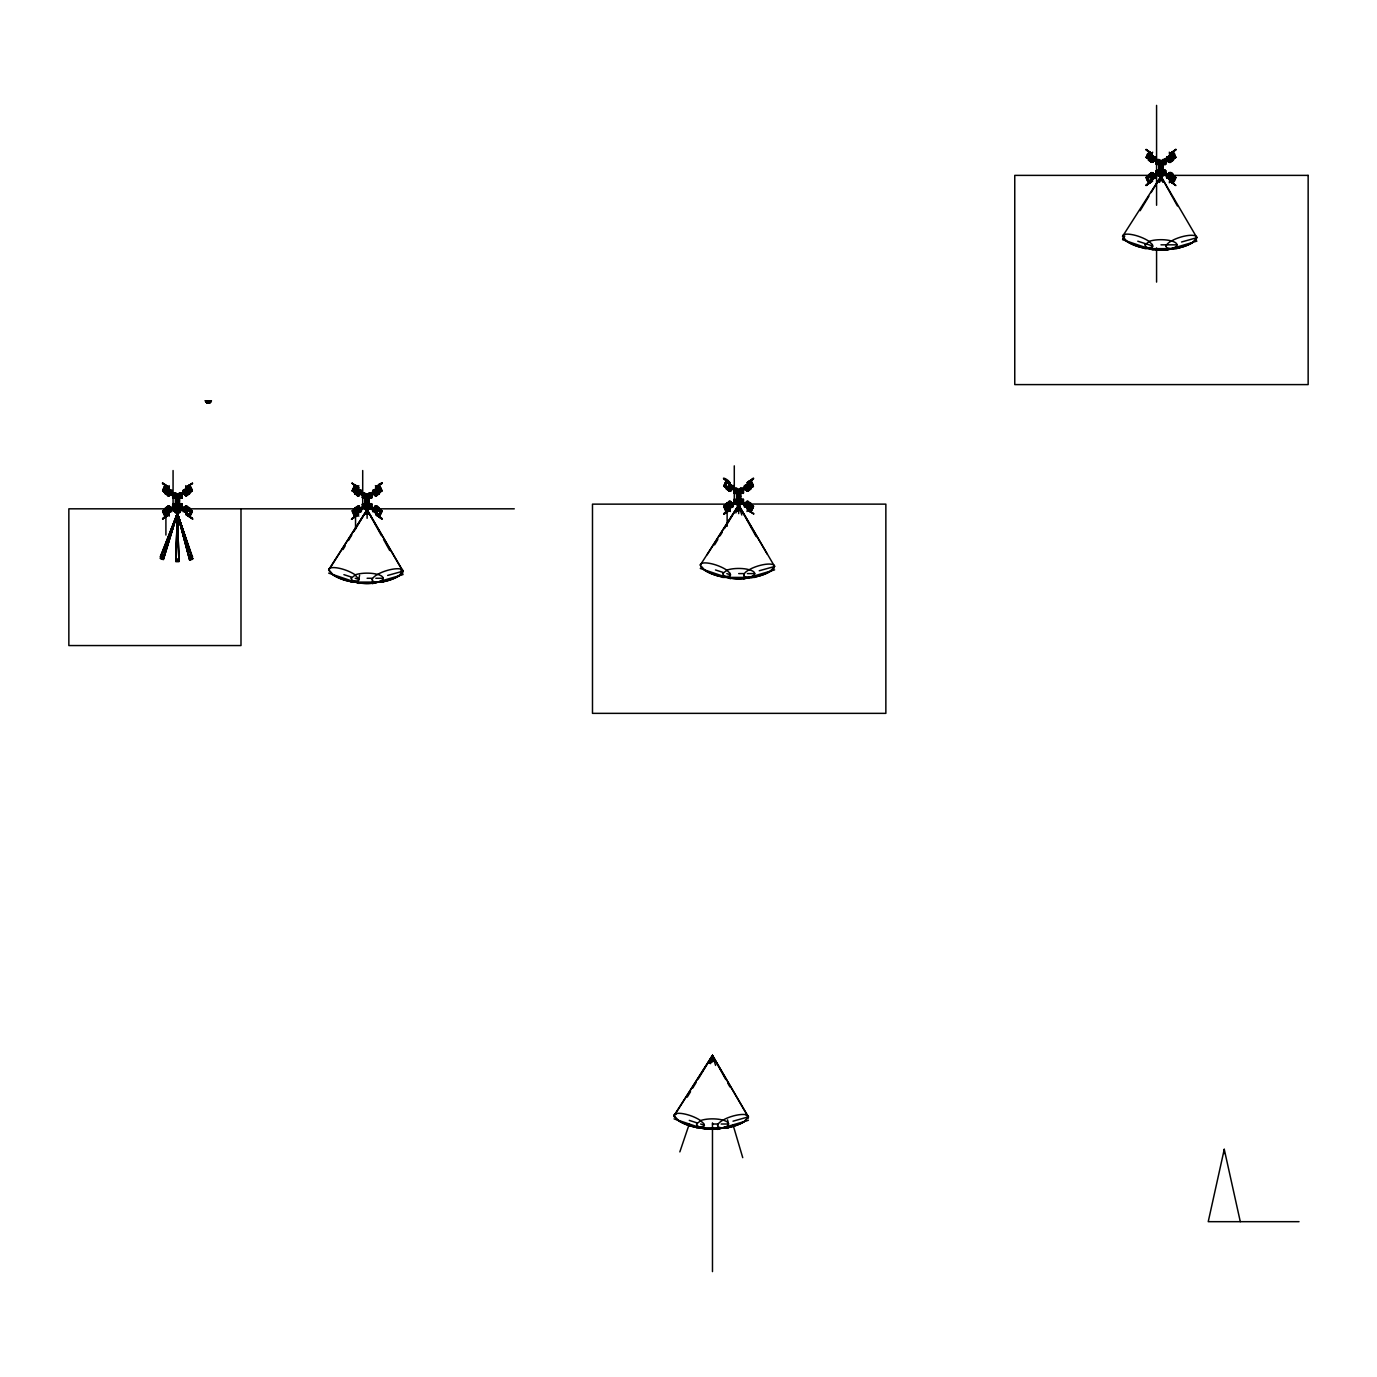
<?xml version="1.0" encoding="UTF-8"?>
<svg xmlns="http://www.w3.org/2000/svg" width="1377" height="1377" viewBox="0 0 1377 1377"><rect width="100%" height="100%" fill="white"/><g stroke="black" fill="none" stroke-linecap="round" stroke-linejoin="round"><path stroke-width="1.5" d="M175.791 505.514L175.791 503.724L173.072 503.724L176.669 505.514M176.669 502.88L176.669 508.044C168.648 507.993 178.39 504.911 173.072 508.079L179.199 508.715M175.791 508.819L175.791 493.018L173.072 493.018L174.139 495.341L171.953 493.603L174.139 495.341L173.64 493.878L174.999 493.018L174.999 498.113M175.791 498.113L175.791 496.322M176.17 502.88L176.669 503.896M178.786 498.818L178.304 497.751M179.148 505.514L179.148 503.724L181.867 503.724L181.867 508.819L179.148 508.819L179.148 493.018L181.867 493.758C178.115 497.458 185.947 489.851 181.179 495.513M181.867 508.819L179.939 508.819L179.939 503.724L180.697 504.86M181.299 494.859L180.68 496.064L179.939 493.018L181.867 493.018L181.867 498.113L178.89 498.199M181.11 504.86L181.867 503.724L180.817 503.724M365.421 508.819L367.039 506.805L368.778 508.044L368.778 493.018L371.497 493.758C371.756 497.355 365.903 494.567 374.819 491.262L373.855 490.281M365.421 505.514L365.421 503.724L362.702 503.724L363.459 504.86M365.421 498.113L365.421 496.322M365.8 502.88L366.299 503.896L365.938 498.87M362.306 508.044L366.299 508.044L366.299 502.88M363.993 494.55L366.299 493.792L366.299 496.322L364.63 496.322L364.63 493.758C367.848 496.236 367.177 493.345 371.893 493.792M368.416 498.818L367.934 497.751M368.778 505.514L368.778 503.724L371.497 503.724L371.497 508.079C367.797 505.204 373.666 508.991 372.289 508.715C364.836 504.929 377.728 507.545 370.344 507.614M370.327 504.86L369.57 503.724L369.57 508.819L371.497 508.044L367.9 508.044L367.9 493.792L369.57 493.792M370.74 504.86L371.497 503.724L370.447 503.724M735.731 490.9L735.938 489.386L734.578 489.386L734.75 490.384L733.132 488.732L735.198 490.642L735.8 489.816L733.407 488.439L735.593 489.592L735.352 490.66L734.285 488.336L737.022 488.336L737.039 503.362M734.285 499.765L737.022 499.042L737.022 500.832M734.647 501.882C724.233 508.406 739.501 498.767 734.268 503.362L737.022 504.137L736.213 503.397M737.022 493.431L737.022 491.641M737.401 498.199L737.883 499.214M737.883 498.199L737.883 503.362L737.883 489.11L737.883 491.641L736.213 491.641L736.213 489.076L735.593 490.264M737.883 492.949L737.883 494.274L736.609 494.188L736.609 498.199L740.757 498.199L740.757 494.188L738.623 494.171M740.017 494.136L739.518 493.069M740.361 500.832L740.361 499.042L743.081 499.042L743.081 503.397C739.483 505.307 737.9 498.887 738.296 504.894M742.461 489.868L743.081 488.336L740.361 488.336L743.477 489.11M741.17 503.397L741.17 500.832L739.483 500.832M740.103 493.517L743.081 492.708L739.483 491.641M1156.577 170.283L1159.296 170.283L1159.296 172.073M1159.554 164.758L1156.577 163.915M1158.487 171.006L1158.487 172.073L1160.174 172.073M1159.296 164.672L1159.296 162.882M1159.675 169.44L1160.174 170.455M1160.174 174.604L1160.174 169.44L1160.174 174.604L1158.487 174.638L1162.618 174.328M1160.897 169.457L1160.897 165.412L1163.049 165.429L1163.049 169.44L1158.9 169.44L1158.9 165.429L1160.174 164.19M1165.768 160.352C1161.723 161.987 1159.795 159.99 1160.174 162.882L1158.487 162.882M1162.291 165.378L1161.792 164.311M1162.636 170.283L1162.636 175.378L1162.636 159.577L1165.372 159.577L1161.775 160.352L1161.775 174.604L1165.372 175.378L1165.372 170.283L1162.636 170.283L1165.372 170.283M1161.775 172.073L1163.445 172.073L1163.445 170.283L1163.445 175.378M1162.377 164.758L1165.372 163.949L1161.775 162.882M177.857 509.576L177.736 506.874L175.791 508.044M172.676 493.792C178.356 494.963 176.583 494.894 182.263 493.792M738.279 502.76L737.022 503.362M733.889 489.11C736.833 486.322 738.881 492.57 739.088 489.11M1162.636 174.604L1161.379 174.604L1160.966 169.853M174.139 508.819L174.139 506.495L171.918 508.302L174.156 505.72L174.776 507.7L169.75 510.574L171.764 509.163L171.161 508.302M180.903 493.792C178.597 497.872 185.344 492.536 178.27 493.792L178.27 508.044C178.752 504.361 189.338 511.005 183.175 509.163M357.659 512.76L361.325 510.075C354.646 511.332 367.969 507.184 363.821 506.134C367.418 506.925 351.342 511.883 362.891 506.874M372.978 493.482C371.084 492.983 366.919 498.199 373.15 493.723L372.582 492.914M735.318 502.02L732.822 503.672M744.561 488.801L742.857 490.677L741.773 489.179L741.291 490.539L747.35 487.923L742.892 490.281M1157.747 174.208C1152.652 178.201 1157.919 170.731 1158.005 174.018C1154.339 170.989 1163.823 174.414 1153.358 177.065M1156.577 173.743C1157.282 169.991 1159.623 175.309 1157.248 174.604M1166.233 159.164L1167.007 160.283L1169.641 159.164C1167.644 156.376 1164.804 161.178 1169.297 158.682C1164.667 167.357 1161.465 157.701 1165.338 161.557C1163.117 164.947 1162.636 157.236 1167.111 158.923L1167.679 157.666M176.996 560.112L175.877 559.699L177.478 508.044M192.109 557.805L177.392 513.466L163.381 557.186L160.507 556.79L177.392 513.466L189.63 557.668L192.487 556.996L177.392 513.466L175.877 561.678L178.907 561.678L177.392 513.466L160.507 556.274L161.574 557.083M189.079 556.17L177.392 513.466L163.381 558.959L160.507 558.167L163.381 559.131L160.507 558.167L177.392 513.466L189.63 560.129L192.539 559.269L177.392 513.466L163.381 559.131L160.507 557.995L177.392 513.466L192.539 558.769L189.63 559.63L192.539 558.597L177.392 513.466L175.877 559.131L178.907 559.131M174.173 507.08L172.056 508.147M741.928 489.541C746.368 488.869 744.561 487.716 741.928 489.73M1166.457 160.214C1162.618 161.109 1164.735 162.916 1166.164 159.68C1161.723 164.259 1167.507 158.045 1163.926 160.472M166.342 486.029L162.693 483.465M192.023 510.66L188.597 515.807L192.453 518.509L188.477 515.738M355.524 485.943L352.185 483.361M378.107 515.738L382.238 518.63M727.228 481.348L724.13 486.494L727.417 480.676M1149.761 152.761L1146.456 149.628M402.514 572.935L403.031 571.524L367.108 509.748L366.643 513.948L367.108 509.748L403.031 571.145L398.521 576.034A16.042 4.923 -17.4 0 1 379.966 582.058L376.782 582.144A16.042 4.923 -17.4 0 1 376.782 574.863L379.966 573.159A16.042 4.923 -17.4 0 1 403.031 571.145L387.643 575.448M359.586 575.293L358.571 580.698L351.496 581.542A16.042 4.871 19.7 0 1 333.165 574.846L328.707 569.785L367.108 509.748L381.463 535.67M378.744 515.308L381.963 519.009L376.627 515.256M737.952 511.401L738.692 505.049L774.614 566.463L770.104 571.352A16.042 4.647 -17.3 0 1 751.549 577.548L748.365 577.686M711.737 1061.822L712.477 1055.471L748.399 1116.867L743.89 1121.773A16.042 4.923 -17.4 0 1 725.335 1127.797L722.15 1127.866A16.042 4.923 -17.4 0 1 722.15 1120.603L725.335 1118.881A16.042 4.923 -17.4 0 1 748.399 1116.867L733.029 1121.188M1160.484 180.525L1160.966 176.29L1196.906 237.687L1192.396 242.593A16.042 4.647 -17.3 0 1 1177.542 248.239M173.072 494.756C177.513 492.553 173.812 500.092 169.147 492.123C173.64 490.694 177.151 498.956 171.591 493.482M173.674 494.618L174.483 495.066M174.999 507.08L174.277 508.01M181.041 494.756L180.972 495.548M180.594 506.874C179.389 505.514 185.086 511.039 181.403 506.77C182.005 507.803 178.063 504.292 183.623 509.473C185.637 504.688 176.222 507.201 182.986 508.492M181.179 507.166L181.093 506.564M359.707 492.295L358.777 492.123C376.971 506.116 352.787 483.447 363.769 495.118C364.733 495.186 359.294 491.348 364.027 495.204M361.583 508.233L364.148 506.736L361.222 508.354M371.153 506.564L375.766 509.232C373.425 514.12 367.039 503.311 371.48 506.943C369.397 510.196 369.415 503.982 371.893 507.063M735.697 490.987C732.185 490.987 737.883 490.797 734.853 489.196M735.731 501.572L735.163 504.137M741.996 502.33L744.096 503.466M743.081 502.502L742.117 501.021L741.17 502.312L742.599 503.242L742.685 501.624L741.239 502.794L744.854 505.652M1157.627 160.352C1160.174 165.67 1144.476 154.396 1157.988 162.159C1160.071 160.214 1155.183 159.887 1156.973 162.09C1162.636 161.66 1149.158 155.567 1154.442 159.457L1153.874 160.266M1155.561 174.707L1158.057 173.45M1166.199 175.223L1163.944 173.313L1166.164 175.24M1164.753 173.485L1164.408 174.604M363.7 493.517L362.702 494.756L363.7 494.36M351.342 580.801L351.066 582.092L383.133 582.092M366.179 513.914L367.108 509.748L368.347 513.724L367.108 509.748L328.707 570.164L333.165 575.035A16.042 4.596 19.6 0 0 351.496 581.714M722.942 576.12L722.65 577.411L754.734 577.411M741.755 502.278L742.22 502.037M696.71 1126.524L696.435 1127.832L728.519 1127.832M1145.216 247.361L1144.924 248.652L1177.008 248.652M1240.298 1221.674L1224.256 1149.313L1208.231 1221.674L1299.027 1221.674M368.072 513.896L367.108 509.748L366.144 513.845L367.108 509.748L368.313 513.828M351.066 578.271L355.765 574.639A16.042 5.147 0 0 1 375.112 573.83L378.434 574.639A16.042 5.147 0 0 1 378.434 581.92L375.112 582.729A16.042 5.147 0 0 1 359.087 582.729L353.2 580.853L351.6 579.614L351.342 577.049L343.906 574.657M752.582 576.447L742.84 578.719A16.042 4.854 0 0 1 730.671 578.22L724.801 576.171L723.2 574.932L722.942 572.367L715.489 569.975M737.728 509.129L738.692 505.049L767.213 554.122M696.435 1124.011L701.134 1120.362A16.042 5.147 0 0 1 720.498 1119.553L723.82 1120.362A16.042 5.147 0 0 1 723.82 1127.643L720.498 1128.469A16.042 5.147 0 0 1 704.456 1128.469L698.587 1126.575L696.986 1125.336L696.71 1122.771L689.275 1120.396M710.566 1063.629L712.477 1055.471L748.399 1117.263L747.883 1118.658M1172.429 248.652L1168.987 249.461A16.042 5.147 0 0 1 1152.945 249.289L1147.075 247.412L1145.475 246.173L1145.216 243.609M1159.537 182.418L1160.966 176.29L1177.404 205.93M179.957 494.601L185.155 491.279L184.225 493.224L183.623 492.364L184.57 493.706M733.27 503.448L734.302 502.502M743.046 489.816C742.117 493.207 740.602 489.437 742.22 488.336M1166.835 160.042L1165.149 161.918L1165.338 161.057M177.392 513.466L178.907 561.162L175.877 561.162L178.907 560.973L177.392 513.466L163.381 559.63L160.507 558.649L177.392 513.466L189.63 559.441L192.539 558.769L189.63 559.63L177.392 513.466L163.174 557.874M181.626 495.083L186.136 492.605M1157.334 173.45L1153.874 174.69M173.089 507.184L174.173 507.459M371.033 494.98L370.086 495.066L372.53 493.723M368.02 513.879L367.108 509.748L365.731 513.776L367.108 509.748L368.072 513.914M736.643 511.108L738.692 505.049L756.145 536.548M679.842 1151.895L689.361 1123.77M1159.606 180.335L1160.966 176.29L1162.842 182.28M736.575 510.987L738.692 505.049L741.807 515.015M365.697 513.673L367.108 509.748L367.418 514.017L367.108 509.748L353.941 531.47M735.869 512.933L738.692 505.049L740.551 511.074M709.654 1063.337L712.477 1055.471L725.817 1079.551M1158.866 182.194L1160.966 176.29L1162.171 180.387M169.715 490.126L169.302 489.283L167.168 491.95L163.243 489.196L164.483 486.597L165.894 487.578L164.483 486.597M190.474 514.137L191.541 511.796M189.286 513.931L190.68 514.912L189.045 514.258C192.436 517.132 192.78 508.492 188.115 509.404L189.234 507.786M356.643 492.966L352.529 489.696L354.113 486.597L355.524 487.578L354.113 486.597M353.046 490.057L354.509 487.974L353.596 487.338M377.9 510.247L375.904 513.122L379.191 515.428L381.67 512.141L379.742 513.896M380.086 515.239L378.675 514.258L380.086 515.239L381.309 512.64L377.401 509.886L380.809 512.278M727.108 482.897L725.696 481.916L724.474 484.515L728.381 487.269M725.696 483.017L724.629 485.358M749.88 510.11L751.67 510.557L753.253 507.459L749.329 504.705L750.448 503.104M1150.673 158.51L1146.748 155.756L1148.866 152.967C1149.588 152.813 1142.876 157.15 1150.139 159.267M1147.97 154.258L1146.903 156.599M1173.961 180.697L1175.545 178.7L1171.431 175.43M1172.55 180.817L1173.961 181.798L1175.183 179.182M722.65 573.589L727.349 569.958A16.042 5.147 0 0 1 746.713 569.131L750.035 569.958A16.042 5.147 0 0 1 750.035 577.221L746.713 578.047A16.042 5.147 0 0 1 730.671 578.047M1144.924 244.831L1149.623 241.199A16.042 5.147 0 0 1 1168.987 240.373L1172.309 241.199A16.042 5.147 0 0 1 1172.309 248.462L1165.114 249.943A16.042 4.854 0 0 1 1149.623 248.703L1149.055 248.462M370.206 494.55L372.633 493.327L370.069 495.083M370.258 506.822L370.189 507.975M738.95 491.572L738.64 491.727M1157.196 173.45L1156.56 174.604L1156.56 171.023L1158.522 171.023M1164.03 173.554L1164.959 173.691M700.291 565.104A16.042 4.871 19.7 0 1 709.671 563.365A16.042 4.871 19.7 0 1 726.23 569.785L730.171 573.348L730.171 576.016L723.08 576.86A16.042 4.871 19.7 0 1 704.749 570.164L700.291 565.104L738.692 505.049L740.499 511.177M674.076 1115.525A16.042 4.871 19.7 0 1 683.457 1113.769A16.042 4.871 19.7 0 1 700.015 1120.189L703.957 1123.77L703.957 1126.42L696.865 1127.281A16.042 4.871 19.7 0 1 678.534 1120.585L674.076 1115.525L712.477 1055.471L715.592 1065.419M1122.582 236.345A16.042 4.871 19.7 0 1 1131.963 234.606A16.042 4.871 19.7 0 1 1148.521 241.027L1152.446 244.59L1152.446 247.258L1145.371 248.101A16.042 4.871 19.7 0 1 1127.023 241.405L1122.582 236.345L1160.966 176.29L1161.947 180.456L1160.966 176.29L1151.103 192.591M175.877 559.699L176.996 559.286M160.507 556.79L161.935 556.824M1157.902 161.436C1150.174 155.825 1158.126 164.5 1157.73 160.971M1164.03 173.192L1163.668 174.242L1163.961 172.796L1163.72 174.328L1166.233 175.791L1168.057 174.69L1164.185 172.332L1169.641 175.791L1167.73 175.172L1168.436 175.671M205.775 402.204L210.629 402.204L205.775 402.204L205.775 400.81M179.888 511.108L179.75 512.502M342.976 549.595L345.162 545.963M348.45 540.524L351.737 535.102M714.56 544.896L717.847 539.474M720.033 535.842L722.236 532.228M724.422 528.596L738.692 505.049L739.656 509.215L738.692 505.049L707.072 554.811M1124.768 236.069L1122.582 239.684L1152.962 249.977M1140.122 210.715L1148.9 196.222M687.243 1097.125L690.531 1091.703M692.734 1088.071L696.022 1082.632M698.208 1079.017L712.477 1055.471L714.336 1061.478L712.477 1055.471L674.076 1115.904L674.592 1117.315M180.439 494.377C181.42 497.355 183.124 490.918 185.792 492.123L184.707 492.398M181.385 495.049L182.934 493.637M371.153 495.272L375.766 492.605L375.198 491.796L373.615 492.897L375.422 492.123L376.816 494.119M170.387 493.706L171.092 492.191L169.75 491.262L168.803 492.605M360.017 493.706L360.946 492.364L363.958 493.482M373.615 508.939L375.198 510.041L373.632 508.939L373.769 509.851M1155.492 159.474C1150.931 155.859 1155.045 161.436 1155.148 157.718M1167.489 175.499L1168.453 176.979M183.623 509.473L186.136 509.232M741.773 503.293L746.179 505.738M1154.477 160.369L1154.46 159.422M354.922 493.758L358.605 489.076M1149.21 160.61C1150.673 156.806 1153.978 156.272 1152.48 155.635M166.91 486.425L168.7 487.906L165.378 486.408L162.899 489.696L167.013 492.966L164.93 493.5L168.545 496.03M162.744 491.055L166.617 485.633M168.803 495.6L163.312 491.21L166.927 485.857M163.467 491.314L167.323 486.133M166.72 487.355L167.409 486.425M167.598 486.322L166.032 485.806M167.168 487.665L167.822 486.701M164.362 492.071L162.779 491.073M168.166 486.942L167.013 486.718M164.638 492.14L169.182 485.651M165.791 490.987L164.5 491.451M168.028 488.267L168.855 487.2M168.218 488.542L168.08 489.592M163.364 489.283L166.651 491.589L168.665 488.715M165.292 493.758L168.992 489.076M166.669 491.606L168.596 488.801M165.705 494.05L166.824 492.45M166.049 494.291L169.491 489.42M167.495 494.446L168.596 492.88M167.753 494.119L170.387 490.849M170.232 491.589L170.714 490.281M168.218 494.463L167.598 495.376M170.507 491.434L170.8 490.556M167.564 495.72L168.338 494.532M171.161 493.534L169.147 492.123L170.094 492.295M170.541 491.813L171.764 490.074M167.994 495.651L169.337 495.238M170.868 492.037L171.574 490.883L169.027 489.678M170.507 494.223L169.423 495.789L167.185 494.223L168.287 492.656L173.261 494.98M183.967 508.027L185.516 506.047L190.491 509.834M186.274 513.122L183.244 510.075L185.62 506.616L186.532 506.994M186.343 506.375L186.205 507.029M183.193 511.762L184.398 510.041M184.707 509.438L185.792 509.714L183.778 508.302M184.484 510.437L184.139 511.28L184.759 510.282M186.721 507.373L187.341 506.461M184.225 511.555L187.444 507.39M187.754 507.614L186.343 508.956M185.465 512.416L188.873 507.545M189.647 508.079L185.964 512.76M186.325 513.019L189.561 515.428L188.666 514.791M186.601 513.346L188.907 516.031M186.102 514.637L186.928 513.569M187.788 514.172L187.272 514.912M187.341 515.514L188.322 514.55M187.616 515.704L188.288 514.533M191.472 510.523L192.332 511.125L188.735 516.478L185.998 514.568M188.012 515.979L191.627 510.626L192.332 511.125M188.322 516.203L192.264 510.833M187.96 515.153C179.165 510.247 204.123 527.219 186.205 513.914M358.209 489.954L357.297 489.317L358.244 487.837L352.323 483.465M355.3 487.906L354.526 486.873M352.942 491.21L352.237 490.711L355.834 485.358L357.091 486.236L356.591 487.527M352.546 491.176L355.817 485.926M352.305 491.004L356.247 485.633M356.557 485.857L357.848 487.544M353.889 489.919L355.903 487.045M356.282 487.303L356.953 486.133M353.648 491.709L355.163 492.174L352.237 490.711M356.781 487.665L357.624 486.821M353.855 491.968L352.409 491.073M356.85 487.699L357.71 486.89M354.268 492.14L358.812 485.651M357.659 488.267L358.433 487.165M356.282 491.589L358.227 488.801M355.335 494.05L356.454 492.45M353.39 489.558L356.798 491.95L358.743 489.162M359.122 489.42L355.679 494.291L354.56 493.5L355.954 492.088M360.344 490.281L360.085 491.4M357.228 495.376L359.053 495.789L360.137 494.223M359.81 491.555L360.499 490.608M357.297 495.789L358.158 494.67M360.172 491.813L361.376 490.074M359.862 492.398L360.791 493.534M360.602 493.809L357.917 492.656L356.815 494.223L360.344 491.073M358.433 492.605L359.38 491.262L361.738 492.742M372.461 509.094L373.752 507.82L375.766 509.232M375.146 506.047L374.372 507.838M373.666 509.783L372.909 510.678M376.386 506.047L372.857 510.058L377.195 513.208L373.408 510.437M372.823 511.762L374.028 510.041M374.337 509.438L373.855 508.612L375.422 509.714L374.492 509.542M376.162 506.994L375.233 506.598M376.506 506.633L376.351 507.373M374.389 510.282L373.924 511.056M374.165 511.538L377.074 507.39M377.384 507.614L375.973 508.956M375.095 512.416L378.503 507.545M377.281 514.43L372.478 510.592L375.56 512.158M378.864 507.786L375.267 512.554M376.179 512.502L377.418 512.881L376.523 512.244L376.592 513.948M378.073 509.232L379.277 508.079M375.732 514.637L376.489 513.518L375.766 514.671L381.928 518.991M376.988 514.223L376.007 514.034M377.418 514.172L377.436 515.032M380.172 509.869L381.894 510.833L380.207 509.765M379.467 511.332L379.295 509.834M376.971 515.514L377.918 514.533M377.608 515.738L380.31 511.934M381.102 510.523L381.532 511.418L379.467 509.955M381.653 510.66L377.453 515.859M377.952 516.203L381.756 510.729M381.808 511.022L378.382 515.927L377.659 515.411M381.601 518.768L375.818 513.914L377.746 515.48M729.431 482.862C715.3 473.998 730.98 479.833 729.294 483.275M729.552 483.809L726.591 481.726L724.113 485.014L727.865 488.026M727.831 480.952L723.906 486.322L726.092 487.01M725.49 485.22L727.486 482.363M727.245 481.124L728.14 481.175M724.973 486.236L723.82 486.029M727.882 482.638L728.536 481.451M728.003 482.725L728.812 481.64M728.381 482.983L729.001 482.002M728.691 482.845L729.294 482.208L729.035 483.086M729.242 483.585L730.068 482.518M729.827 483.155C727.245 485.978 733.149 484.652 729.38 484.979M727.865 486.907L729.827 484.119M726.505 489.076L727.727 487.923M726.918 489.369L730.344 484.48M727.28 489.61L730.705 484.738M728.485 490.453L731.6 486.167M731.394 486.856L732.082 485.926M729.449 489.782L728.812 490.694M728.881 491.107L729.741 489.988M734.647 490.591L730.017 487.923L731.462 487.716M731.755 487.114L732.977 485.392M729.311 491.038L730.55 490.556M730.636 491.107L731.411 489.317M732.185 489.128L732.977 487.992L735.869 489.558M733.339 488.06L730.963 486.58L730.017 487.923M744.045 504.412L746.403 505.893M745.181 503.345L747.35 504.55L745.921 504.757M747.9 501.331L747.315 502.261M744.406 507.08L745.611 505.342M745.645 505.72L745.215 506.478L745.99 505.6M745.749 506.856L748.658 502.708M746.678 507.734L750.086 502.863M749.484 505.548L747.539 508.337L749.501 505.566M750.861 503.397L747.177 508.079M747.453 510.058L753.804 513.931L747.401 509.232L748.072 507.562M747.315 509.955L748.141 508.888M746.971 511.504L751.515 505.015M747.986 510.213L748.864 509.748M751.756 505.187L753.477 506.151L749.536 511.521M748.262 510.402L749.002 509.49M748.744 510.729L749.191 509.628M750.499 509.249L751.894 507.235L750.499 509.249L751.274 509.783M749.949 511.796L753.563 506.443L751.326 504.877M751.687 509.456L750.792 510.747L744.062 505.91M1146.817 157.77L1146.094 157.271L1149.537 152.365L1150.862 153.295M1147.867 158.63L1146.18 157.563L1150.122 152.193M1149.158 154.465L1147.764 156.462L1149.158 154.465L1147.747 153.484L1148.659 154.121M1150.828 152.692L1150.139 153.863L1151.103 152.881M1148.229 158.166L1152.687 152.21M1151.482 153.363L1150.656 154.224L1152.17 155.274L1150.174 158.148L1151.551 156.152M1151.998 153.742L1151.585 154.878L1152.342 153.759L1146.129 149.404L1151.327 153.587M1151.31 155.962L1152.308 156.169M1149.554 160.851L1152.979 155.98M1154.064 157.529L1153.668 158.097M1151.172 162.348L1151.843 161.092M1154.821 158.923L1154.219 159.784L1153.582 158.854M1154.133 158.08L1155.251 156.634M1151.069 162.279L1152.342 161.453M1152.308 159.164L1153.737 158.957M1154.046 158.355L1155.062 157.443M1152.876 156.462L1155.217 158.338L1151.792 161.918M1155.544 159.422L1154.924 160.283M1166.405 175.533L1168.677 177.134L1166.405 175.533L1167.627 174.38M1168.178 177.633L1166.732 176.617L1170.433 172.745M1167.524 176.325L1166.818 177.254M1166.68 178.321L1167.696 176.79M1167.679 177.857L1167.903 176.583M1167.489 177.719L1168.264 176.841M1170.949 173.95L1167.73 177.564M1169.417 178.717L1172.378 174.104M1169.28 179.199L1171.276 176.445L1175.08 179.113M1172.739 174.345C1171.293 178.287 1175.631 172.659 1169.899 172.366M1173.152 174.638L1170.157 179.13M1170.157 179.957L1170.364 178.803M1170.226 179.991L1171.379 181.644M1170.416 180.129L1169.366 181.024L1171.827 182.762L1175.683 177.34L1173.428 175.998M1170.674 180.318L1166.388 177.168L1170.536 179.406M1173.565 176.704L1169.262 182.745M1173.342 177.891L1172.997 176.91M1170.846 182.057L1171.707 181.024M1171.121 182.263L1171.861 181.144M1174.185 178.476L1172.774 180.49L1174.185 181.471L1173.29 180.835M1171.483 182.298L1174.96 177.082M1171.517 182.539L1175.407 177.392M1175.751 177.392L1172.24 182.47L1175.476 185.31M1172.24 183.038L1175.838 177.685L1175.132 177.185M163.415 490.057L164.879 487.974L163.966 487.338M169.784 491.279L171.764 492.673L170.817 494.016L171.764 492.673L173.915 493.964M171.419 493.723L172.211 492.605L169.371 491.796L170.937 492.897M182.728 509.232L183.52 508.113M183.175 509.163L184.122 507.82M188.615 509.748L190.009 508.337L186.429 505.824M361.049 493.723L361.841 492.605M372.358 509.232L373.15 508.113L371.274 506.478L372.978 508.354M374.114 510.437L373.236 509.49L374.2 508.13M375.594 512.76L374.768 512.192M378.245 509.748C382.186 508.595 374.372 504.223 377.074 506.529M729.758 491.365L726.144 488.818L727.538 487.406M731.6 489.024L732.547 487.682L735.593 489.179M732.822 488.801L734.509 490.677L732.65 489.042L733.425 487.923M743.941 504.55L744.733 503.431L742.857 501.796L744.561 503.672M744.389 504.481L745.336 503.139L742.892 502.175M744.837 504.791L745.783 503.448M749.828 505.066L751.24 503.655L747.608 501.125M1150.002 159.164L1148.418 160.059L1149.829 158.648M1154.322 160.575L1155.269 159.233M1166.233 175.791L1167.007 174.672M1166.99 175.275L1164.357 174.19M360.585 492.897L359.001 491.796L360.722 492.191M355.593 486.615L355.576 485.737L356.987 486.735M177.323 496.46L177.53 496.408M367.315 496.322L367.16 496.408M367.315 505.944L366.988 506.151M1157.437 161.677L1157.351 161.832M176.996 560.955L175.877 560.973L178.907 560.973M181.644 495.359L183.348 493.482M171.591 508.354L173.295 506.478L168.803 509.232L170.714 508.612L169.147 509.714L169.853 509.215M1155.096 174.913L1156.8 173.037L1152.308 175.791L1154.219 175.172M774.098 568.253L770.104 571.541A16.042 4.923 -17.4 0 1 751.549 577.376L748.365 577.462A16.042 4.923 -17.4 0 1 748.365 570.181L751.549 568.477A16.042 4.923 -17.4 0 1 774.614 566.463L759.243 570.767M1194.84 241.095L1196.372 239.495M363.356 506.633L363.889 507.407M741.497 489.558L746.368 486.597L744.837 487.682L745.783 489.024L747.35 487.923M1158.16 174.156L1157.541 174.604M742.547 490.419L744.114 489.042M188.322 485.633L192.453 483.327L188.477 486.098M162.675 510.833L166.927 515.979L162.675 518.957L168.579 514.258M380.568 491.692C385.095 491.21 372.186 484.497 382.238 483.224M356.092 515.738L352.116 518.509L358.364 513.914M1175.958 149.886L1171.982 152.658M1145.991 185.069L1149.829 182.384M177.358 506.151L177.547 506.03M162.555 518.475L166.015 515.807M378.245 486.012L382.014 483.361M1157.437 161.212L1156.56 160.352L1156.56 163.932L1157.334 163.536M1172.429 152.589L1175.838 149.387L1169.314 153.949L1171.5 152.658M750.207 481.933L753.598 478.68L749.243 481.175M190.043 487.372L189.286 487.906L190.68 489.919L189.286 487.906L190.181 487.286M354.285 514.637L355.3 513.931L353.889 514.912M1173.548 153.931L1172.774 154.465C1174.185 158.252 1176.216 155.102 1173.961 153.157L1172.55 154.138L1173.066 152.967M1148.384 181.024L1149.158 180.49L1147.747 181.471M751.394 482.604L750.499 483.224L751.894 485.22L750.792 481.726L747.487 484.033L749.484 486.907M725.886 509.955L726.367 509.593M164.758 514.568L165.67 513.931L164.259 511.934L165.67 513.931L164.259 514.912M379.415 487.561L380.31 486.924M1174.185 156.462L1172.774 154.465L1173.548 153.432M185.516 489.937L186.773 489.661M168.166 512.175L167.151 512.881M375.405 489.868L376.403 489.661L375.594 489.076M358.433 509.232L361.841 509.232L361.049 508.113M357.796 512.175L356.781 512.881L357.796 512.657M1170.278 156.221L1171.293 155.515L1170.381 156.152L1170.226 155.085M1169.641 159.164L1167.73 159.784L1167.111 158.923L1168.677 157.821M747.986 484.979L748.778 483.947L747.35 484.928M358.433 512.227L357.022 513.208L360.929 510.574M188.133 486.356L185.861 487.372L186.928 488.267L187.651 487.406M186.997 486.58L192.591 483.224L186.36 487.596L187.978 486.098M186.188 487.923L187.255 487.183M186.239 487.906L187.892 486.735M186.377 489.954L188.288 491.589L191.575 489.283L189.561 486.408L188.666 487.045L190.456 486.597L192.04 489.696L188.115 492.45L189.234 494.05M185.482 489.627L182.883 491.228L186.325 487.837M186.721 488.542L185.43 490.023M183.261 491.761L184.759 490.711L183.244 491.761L185.843 495.565L186.928 494.808M183.52 491.572L189.561 486.408M183.64 491.262L186.652 489.265M181.041 493.964L183.141 492.691C184.501 494.98 180.989 491.623 184.604 491.314M182.934 492.846L185.086 491.331M190.06 487.974L190.973 487.338M184.002 492.897L185.568 491.796L183.623 492.364M167.891 505.893L167.822 506.925M191.696 489.196L187.771 491.95L185.826 489.162M168.08 506.134L164.93 508.337L166.324 509.748M165.223 508.75L168.803 506.237M188.305 492.708L191.902 490.419L191.472 491.314M163.983 510.161L165.464 509.714L163.037 511.418L163.467 510.523M167.116 515.859L162.606 511.125L165.292 509.249L162.779 510.764L166.617 516.203M167.994 507.046L170.421 511.538M165.739 509.163L168.803 512.227M188.856 492.932L190.732 491.847M189.682 492.57L192.332 490.711L191.627 491.21M186.102 495.617L189.733 493.086L186.429 496.013M192.023 491.176L188.735 485.358L187.582 486.391M186.136 495.6L187.117 494.928M188.597 493.878L189.647 493.758M170.387 508.13L173.261 506.874M168.596 508.956L167.185 507.614L169.423 506.047L170.937 508.939L169.371 510.041L170.714 511.555M170.937 508.939L169.371 510.041L171.109 509.163M165.705 507.786L166.824 509.404L162.899 512.141L165.378 515.428L166.273 514.791L163.966 514.499L164.879 513.862L163.76 512.278L166.651 510.247L168.063 512.244M170.352 510.161L172.005 509.008M167.392 513.208L171.729 510.058L169.113 506.271M169.56 512.141L171.626 510.695L169.164 512.64L167.168 509.886L163.243 512.64L163.966 514.499M167.701 513.673L171.488 510.798M167.478 514.309L168.166 514.895M168.338 513.346L171.695 510.075M167.237 514.981L168.235 514.275M166.91 515.411L168.7 513.948L166.583 514.585L167.598 515.514M162.624 518.991L169.113 514.447L168.011 515.222M381.945 482.845L375.491 487.372L376.73 486.494M376.196 487.424L382.221 483.224M375.818 487.923L377.522 486.529M376.403 488.009L377.281 487.406M375.267 489.283L378.864 494.05M378.296 487.045L379.191 486.408L381.67 489.696L377.746 492.45M372.513 491.228L376.868 488.164M377.866 487.355L376.971 486.322M372.909 491.176C380.74 486.787 367.625 492.966 375.473 495.565M372.892 491.761L374.389 490.711M375.078 490.005L376.678 488.99L375.732 487.2M380.086 486.597L378.675 487.578L380.086 486.597L381.309 489.196L377.401 491.95M373.442 491.864L374.131 491.382M372.53 492.863L374.785 491.279M380.603 487.338L380.104 487.699M375.198 491.796L373.855 493.224L373.098 491.038L375.078 489.661M358.175 505.789L354.56 508.337L355.954 509.748M354.853 508.75L358.416 506.254L357.125 507.39L360.034 511.538M352.305 510.833L355.834 516.478L357.091 515.6L356.419 514.43M354.922 508.079L355.679 507.545L359.122 512.416M352.237 511.125L354.801 509.318L352.409 510.764L355.954 515.824M355.163 509.662L354.13 510.385M357.366 507.717L358.209 506.891M378.468 492.932L380.293 491.882M379.312 492.57L381.963 490.711L378.365 485.358L377.109 486.236M355.077 509.714L352.667 511.418L353.39 510.919M376.575 494.791L374.165 490.298M376.73 495.049C372.909 499.128 385.921 488.301 375.732 495.617L377.04 495.324M356.454 509.404L352.529 512.141L354.113 515.239L355.524 514.258L354.113 515.239M352.873 512.64L356.798 509.886M359.638 509.111L360.344 508.612L358.777 509.714L359.483 509.215M353.596 514.499L354.509 513.862L354.526 514.964M359.38 510.574L361.635 509.008M360.344 511.555L360.137 510.402M359.793 511.142L361.308 510.075L358.726 506.271M358.795 512.64L361.652 510.643L358.605 512.76L355.335 507.786M355.903 514.791L355.008 515.428L358.295 513.122L356.299 510.247M356.918 515.153L358.244 514L357.71 512.244M357.469 515.342C363.735 511.056 340.549 527.012 358.209 514.258M356.574 515.738L358.261 514.568M1169.693 154.482L1175.803 149.404M1166.543 157.684L1171.052 155.188L1166.939 157.615M1166.388 157.787L1169.452 155.635L1173.152 160.317M1167.214 158.837L1168.66 157.839M1168.574 157.89L1167.541 157.202M1173.565 154.534L1174.478 153.897M1172.739 160.61L1171.62 158.992L1175.201 155.756L1171.276 158.51L1169.28 155.756M1151.396 173.313C1154.58 170.025 1142.497 179.664 1152.222 172.848M1171.793 159.267L1173.514 160.059L1169.899 162.589L1170.949 161.006L1168.023 156.858M1146.18 177.392L1148.676 175.877L1146.18 177.392L1150.122 182.762M1172.911 158.734L1175.407 156.978L1174.96 157.873M1152.033 181.196L1151.516 180.129L1152.342 181.196L1149.537 182.59L1146.266 177.581M1146.094 177.685L1148.952 176.273L1147.781 177.099M1149.227 175.722L1148.797 174.638M1151.224 174.277L1151.172 172.607L1152.222 173.588M1170.708 160.679L1169.865 161.505M1175.683 157.374L1173.256 159.078L1175.751 157.563L1172.24 152.468M1173.187 159.13L1175.838 157.271L1172.24 151.918L1169.503 153.828L1171.139 154.31M1175.838 157.271L1171.827 152.193M1149.21 174.345L1150.139 175.688L1148.711 175.309M1169.899 161.97L1173.221 159.646M1150.329 175.946L1146.404 178.7L1148.866 181.988L1152.17 179.681L1150.156 176.807L1147.265 178.838L1147.988 181.798L1149.399 180.817L1147.988 181.798M1154.322 174.38L1155.269 175.722L1154.666 174.862L1152.652 176.273L1153.358 175.774M1154.649 174.862C1149.571 178.149 1157.661 176.531 1154.924 174.672M1153.513 175.671L1153.857 176.721L1154.718 176.118M1152.669 178.528L1151.396 179.406M1154.287 177.272L1151 173.95M1154.649 177.013L1155.544 175.533M1150.879 179.767L1155.2 176.635L1152.119 173.175M1150.139 175.688L1152.205 178.941L1155.527 177.203M1148.866 181.988L1149.778 181.351M1150.294 180.989L1151.103 182.057M1155.458 177.237L1151.688 180.37M1155.234 177.392L1153.754 177.633L1154.787 176.91M1146.387 185.379L1155.062 177.306L1153.668 176.841M1153.151 178.855L1152.17 178.872M1149.537 182.59L1150.862 182.005M1150.415 181.971L1152.136 181.127L1149.967 182.298M1152.48 181.093L1146.129 185.551L1149.451 181.781M1152.618 181.007L1151.396 181.644M747.04 482.707L753.529 478.163L747.591 482.897L750.121 481.124M747.849 482.363L748.227 483.172M748.933 482.174L748.124 483.241M747.487 484.033L748.399 483.396M750.792 481.726L750.258 482.897L751.67 481.916L753.253 485.014L749.329 487.751L750.448 489.369M744.096 486.546L748.451 483.482M744.475 486.511L747.487 484.842L746.368 484.962M748.778 483.947L744.441 487.097L747.057 490.883M745.198 487.062L745.439 485.599M749.002 484.274L748.107 484.911L747.539 483.155L749.105 482.053L747.677 483.052M746.076 487.613L747.005 487.441L741.842 489.317M752.186 482.656L751.687 483.017M752.909 484.515L748.985 487.269L747.005 484.515M729.776 501.108L726.144 503.655L727.538 505.066M726.505 503.397L727.555 503.276M729.035 502.226L730.017 501.555L726.436 504.068M728.14 511.297L723.906 506.151L727.831 511.521M747.177 484.394C755.68 486.752 744.905 494.274 748.434 489.437L746.816 490.556M728.33 511.177L727.417 511.796L723.82 506.443L726.402 504.636M750.585 487.51L753.116 485.737L752.685 486.632M729.431 502.708L729.139 501.194M750.895 487.888L753.391 486.133L749.966 481.227M726.677 505.032L724.25 506.736L724.698 505.841M748.159 490.109L745.749 485.616M753.253 486.494L749.536 480.952M727.865 504.447L728.226 504.189M750.947 488.405L748.159 490.969M728.037 504.705L724.113 507.459L726.591 510.747L729.879 508.44L727.865 505.566L724.973 507.597M728.381 505.204L724.457 507.958L725.696 510.557L727.108 509.576L726.591 510.747M731.307 504.86L730.361 505.032L732.375 503.621L732.977 504.481C738.726 504.808 733.717 499.851 735.697 501.555M732.375 505.273L730.585 505.359L735.593 503.293M725.18 509.817L725.696 509.456M730.963 505.893L733.425 504.55L732.65 503.431M726.367 509.593L725.49 507.235M730.326 501.589L732.925 505.376L731.376 506.461L728.708 502.708M729.121 508.165L732.512 505.893M729.844 508.337L728.915 508.991L733.235 505.961M730.688 507.528L733.27 505.927L730.189 507.528M728.536 511.022L727.865 509.851L728.812 510.815M729.328 509.18L729.535 510.11M723.941 514.241L729.793 509.559L728.949 510.178M728.158 511.056L729.93 509.817L729.311 508.836M723.837 514.309L730.206 509.851M185.895 487.338L187.1 486.494M186.463 487.733L188.683 486.201M183.382 491.09L186.033 489.592M189.045 487.578L190.456 486.597M190.112 487.94L191.179 489.558M184.742 493.999L185.516 495.789L187.754 494.223L186.343 492.88M185 495.049L187.238 493.482L186.652 492.656M187.943 492.966L189.733 493.086M190.456 491.451L189.424 492.157M167.305 507.786L169.526 506.22M167.426 507.941L169.646 506.375M185.293 495.462L187.53 493.895M164.5 510.385L165.515 509.679M167.701 508.354L169.939 506.788M190.439 492.037L192.16 491.073L188.924 486.029M165.292 509.834L167.013 508.888M186.721 494.463L187.1 495.049M169.784 510.557L170.903 509.783L171.574 510.953M164.483 515.239L165.894 514.258M165.378 515.428L168.665 513.122M168.734 513.914L166.996 515.721M167.839 515.342L168.803 514.671L168.097 513.518L168.51 514.654M377.608 486.098L376.472 487.974M376.162 487.682L378.314 486.201M379.191 486.408L375.904 488.715L377.918 491.589L381.205 489.283M374.372 493.999L375.146 495.789M375.973 492.88L377.384 494.223L375.043 495.617M374.63 495.049L376.868 493.482M377.573 492.966L379.363 493.086M356.936 507.786L359.156 506.22M380.827 490.918L381.532 490.419L377.935 492.708L379.277 493.758M352.65 510.833L356.557 515.979M357.056 507.941L359.277 506.375M374.923 495.462L377.16 493.895M381.963 490.711L381.257 491.21L377.642 485.857M354.922 509.834L356.643 508.888M357.332 508.354L359.569 506.788M356.282 510.247L353.39 512.278L354.113 514.137M358.227 508.956L356.815 507.614L359.053 506.047L359.827 507.838M359.001 510.041L360.585 508.939M359.19 512.141L361.256 510.695M359.294 512.296L358.347 512.382M360.395 511.297L359.81 510.282M357.091 514.809L358.106 514.103M357.004 515.446L353.097 510.523M358.313 514.533L356.781 514.172M1170.622 153.26L1171.276 154.224L1170.364 153.449M1169.762 154.431L1172.412 152.365M1169.865 154.138L1171.448 152.675M1169.968 154.293L1171.328 153.329M1172.171 153.604L1169.779 155.274L1171.775 158.148L1175.08 155.842M1168.178 157.821L1166.818 158.269L1169.331 162.125M1171.052 155.188L1168.643 156.203M1172.55 154.138L1173.961 153.157M1172.774 154.465L1174.185 153.484M1173.617 154.499L1174.684 156.117M1168.195 158.957L1169.297 158.682M1169.848 159.439L1171.259 160.782L1168.901 162.176M1168.505 161.608L1170.743 160.042M1171.431 159.508L1172.12 158.648M1149.072 176.204L1147.919 176.411M1153.031 172.779L1150.69 174.173L1152.101 175.516M1150.914 174.5L1153.151 172.934M1168.798 162.021L1171.018 160.455M1150.501 175.43L1149.829 176.308M1151.206 174.913L1153.427 173.347M1153.702 174.397L1152.91 172.607M1150.656 179.44L1151.895 179.062M1153.031 178.39L1155.217 176.617M1150.483 181.712L1151.585 180.439M1150.604 182.418L1146.817 177.185M1152.291 181.23L1151 181.351M747.384 482.466L748.141 483.585M748.95 481.382L750.224 481.055M747.608 482.535L749.346 481.675M744.664 486.374L746.868 484.601M744.957 486.494L747.246 484.911M750.258 482.897L751.67 481.916M744.819 486.821L745.973 486.029M747.556 488.198L748.968 489.541L746.747 491.107L744.389 487.992M749.501 486.907L751.894 485.22L750.499 483.224L751.274 482.191M724.13 505.979L725.645 505.17M746.231 490.367L748.451 488.801M746.506 484.859L749.157 488.267L749.828 487.406M725.438 505.307L726.505 504.567M728.64 503.259L730.757 501.538M746.627 490.935L748.744 489.214M751.102 487.751L753.391 486.391M728.915 503.672L731.153 502.106M729.81 504.275L728.399 502.932L730.636 501.366L731.411 503.156M730.602 505.359L732.168 504.257L732.013 505.17M725.472 510.23L726.884 509.249M725.696 510.557L727.108 509.576M729.259 508.079L730.378 507.287M731.48 506.392L732.908 505.393M730.619 507.235L732.426 505.979M729.655 509.438L728.33 510.368L729.965 509.232M727.245 511.349L728.209 511.039M730.017 509.989L729.053 510.66L728.33 509.524L729.19 510.333M374.492 492.295L375.422 492.123L370.654 493.964M1170.777 161.97L1170.209 161.023M746.3 487.94L747.005 487.441L745.439 488.542L745.921 487.716M748.503 490.728L747.935 489.782M374.716 492.622L375.422 492.123L373.855 493.224L374.337 492.398M400.965 574.536L398.521 576.223A16.042 4.647 -17.3 0 1 379.966 582.247L374.337 582.058M1193.239 242.197L1192.396 242.782A16.042 4.923 -17.4 0 1 1173.824 248.617L1168.195 248.617M746.334 1120.258L743.89 1121.962A16.042 4.647 -17.3 0 1 725.335 1127.97L720.016 1127.832M1157.403 161.006L1155.561 160.248M1164.529 160.524L1166.646 159.25L1169.021 162.348M1155.303 175.705L1157.885 174.535M182.504 493.19L181.144 494.24M173.054 497.372L174.242 496.977M363.872 504.86L366.299 505.514M1165.39 171.023L1163.427 171.023M356.092 486.098L352.116 483.327M1149.967 152.658L1145.991 149.886M364.148 507.924L363.27 507.958M378.555 582.092L374.337 583.056M726.367 1126.868L716.625 1129.123A16.042 4.854 0 0 1 704.456 1128.641M1165.183 161.522L1167.627 160.575M1196.906 241.113L1166.147 250.235L1166.026 248.652M774.614 569.871L743.855 578.994L743.752 577.411M748.399 1120.293L717.641 1129.398L717.537 1127.832M1160.914 173.347L1161.31 176.29L1161.362 174.139M1181.518 242.008L1196.906 237.687A16.042 4.923 -17.4 0 0 1173.824 239.718L1170.639 241.423A16.042 4.923 -17.4 0 0 1170.639 248.703L1173.824 248.617M1161.086 172.71L1160.897 172.59M180.869 508.32L180.421 507.924M354.646 581.972L357.056 581.731M728.64 577.049L726.23 577.273A16.042 4.596 19.6 0 1 704.749 570.353L700.807 566.911M702.425 1127.47L700.015 1127.694A16.042 4.596 19.6 0 1 678.534 1120.758L676.107 1118.985M738.623 502.106L738.692 498.612M1159.296 174.001L1160.57 174.604L1159.296 175.378L1159.296 159.577L1156.577 159.577L1160.57 160.352M1156.577 164.672L1157.437 164.465M741.17 489.11L739.483 489.11L739.483 503.362M179.148 508.044L177.874 507.442L179.148 507.442M1156.181 160.352L1159.296 160.352M1161.379 160.954L1162.636 160.954M1159.296 160.954L1160.57 160.954M1159.314 161.47L1162.618 161.47M1159.709 162.606L1162.24 162.606M1164.202 163.536L1165.39 163.932M1156.181 163.932L1158.487 163.915M1163.427 163.932L1165.768 163.932M1162.636 164.672L1165.372 164.672L1165.372 159.577L1163.445 159.577L1163.445 164.672M1162.291 165.343L1159.813 165.343L1159.813 169.44M1158.9 167.443L1160.209 167.443M1161.086 167.546L1162.653 167.443M1161.086 168.528L1162.618 168.528M1161.792 170.455L1162.291 164.311M1156.181 171.023L1158.9 171.023M1163.049 171.023L1165.768 171.023M1166.835 174.913L1165.768 173.209M1160.174 174.139L1162.636 174.001M1156.181 174.604L1165.768 174.604M1160.966 244.831L1177.008 244.831M204.932 400.81L211.49 400.81M206.998 402.755L210.147 403.013M206.911 403.168L209.39 403.168M737.022 489.713L738.279 489.713M739.088 489.713L740.361 489.713M737.039 490.229L740.344 490.229M740.103 490.47L737.28 490.47L737.28 503.121L740.103 503.121L740.103 490.229M737.418 491.365L739.965 491.365M733.889 492.691L736.609 492.691M740.757 492.691L743.477 492.691M175.791 493.018L172.676 493.414L172.676 497.751M737.28 493.517L734.285 493.431L735.06 492.295L736.213 493.431L736.213 488.336M362.306 493.792L365.421 493.792L365.456 508.044L371.893 508.044M740 494.102L737.521 494.102L737.538 498.199M175.791 494.395L177.065 494.395M365.421 494.395L366.695 494.395M177.874 494.395L179.148 494.395M367.504 494.395L368.778 494.395M175.826 494.911L179.13 494.911M362.306 494.773L364.268 495.496L363.666 493.792M365.456 494.911L368.761 494.911M362.306 495.186L361.222 493.482M176.204 496.047L178.752 496.047M365.834 496.047L368.382 496.047M174.999 496.322L176.669 496.322L176.669 493.792L176.669 508.044M178.27 496.322L182.263 497.372M367.9 496.322L371.893 497.372M736.609 496.202L740.757 496.202M172.676 497.372L175.017 497.372M362.306 497.372L364.63 497.355M737.039 497.286L740.344 497.286M176.17 497.751L176.876 499.059M365.8 497.751L366.506 499.059M173.072 498.113L176.067 498.199M179.148 498.113L181.867 498.113L181.11 496.977M362.702 498.113L365.697 498.199M368.778 498.113L371.497 498.113L370.74 496.977M368.52 498.199L371.497 498.113L371.497 493.018L369.57 493.018L369.57 498.113M178.442 499.076L178.562 502.622M368.072 499.076L368.175 502.622M739.518 499.214L740.017 493.069M733.889 499.782L737.883 500.832M741.17 499.765L743.477 499.782M176.704 500.884L175.791 500.884L177.358 500.987M178.27 500.884L179.544 500.884M365.025 500.884L366.334 500.884M365.456 500.987L366.988 500.987M175.826 501.985L177.358 501.985M365.456 501.985L366.988 501.985M737.022 502.76L740.361 502.76M733.889 503.362L743.477 503.362M736.953 504.034L885.859 504.137L885.859 713.355L592.489 713.355L592.489 504.137L736.213 504.137L736.213 499.042M179.939 504.447L181.867 504.447M369.57 504.447L371.497 504.447M172.676 504.464L175.395 504.085L172.676 504.085L172.676 508.423M182.263 504.464L179.544 504.085L182.263 504.085L182.263 508.044M362.306 504.464L365.025 504.085L362.306 504.085L362.306 508.423M371.893 504.464L369.174 504.085L371.893 504.085L371.893 508.423M736.747 504.894L740.654 504.636L737.056 504.636M178.27 505.514L179.939 505.514M367.9 505.514L369.57 505.514M183.348 508.354L182.263 506.65M365.834 506.908L368.382 506.908M176.686 507.579L178.253 507.579M365.421 507.442L368.778 507.442M175.791 507.442L178.89 507.803L178.89 495.152L176.067 495.152L176.067 507.803M365.697 507.803L368.52 507.803L368.52 495.152L365.697 495.152L365.886 509.576M173.072 508.044L181.867 508.044L179.939 508.079M362.702 508.079L368.692 508.922L368.778 508.044M514.275 508.819L68.85 508.819L68.85 645.555L240.992 645.555L240.992 508.819M175.051 511.9L174.225 510.592M179.888 511.9L180.714 510.592M179.888 512.502L175.051 512.502L175.051 511.108M176.153 513.466L178.683 513.466M175.877 560.973L178.476 561.007M738.692 573.589L743.752 573.589L743.855 575.087M747.401 573.589L754.734 573.589M367.108 578.271L372.151 578.271L372.272 579.769M375.818 578.271L383.133 578.271M712.477 1124.011L717.537 1124.011L717.641 1125.491M721.187 1124.011L728.519 1124.011L727.538 1119.845M734.285 489.076L737.022 489.11M173.072 503.724L174.139 503.724M738.606 501.348L738.847 501.503M1137.781 241.216L1152.962 246.087M726.815 573.607L730.688 574.846M355.214 578.288L359.104 579.528L354.646 574.467A16.042 4.871 19.7 0 0 338.088 568.047A16.042 4.871 19.7 0 0 328.707 569.785M700.6 1124.011L704.473 1125.267M700.291 568.443L730.688 578.736M328.707 573.125L359.104 583.418M674.076 1118.864L704.473 1129.157M362.891 494.98L360.447 494.016L361.394 492.673L363.545 493.964M724.801 576.447L727.349 577.462M355.18 581.92L355.765 582.144A16.042 4.854 0 0 0 371.256 583.4M698.587 1126.868L701.134 1127.866M747.143 507.476L748.262 508.165M358.295 489.523L359.001 489.902M1160.708 162.813L1161.086 162.985M370.43 507.459L370.43 506.547L371.48 507.184M727.676 511.056L723.7 513.828L727.039 510.626M1155.303 159.25L1157.403 160.524M370.654 507.872L372.771 509.146M1175.665 177.323L1173.996 176.394M190.577 509.765L192.16 510.764M164.259 486.924L165.67 487.906L164.861 487.355M747.866 507.906L748.778 508.526L744.441 505.376L747.539 501.934M1151.189 153.742L1151.688 154.585M1154.167 157.598L1151.206 162.004M1148.332 154.499L1147.471 153.897M1153.358 159.181L1152.652 158.682L1154.219 159.784M1173.617 180.456L1174.478 181.058M1170.708 181.179L1172.412 182.59M731.979 485.857L731.48 486.58M732.65 486.322L730.671 484.945M732.375 486.718L729.844 490.539M732.168 487.062L731.497 486.597M726.04 483.258L725.18 482.656M731.067 487.94L730.361 487.441L732.65 489.042M726.505 487.32L724.25 485.737M726.058 487.596L725.197 486.993M751.05 505.273L753.116 506.736M746.3 504.533L747.005 505.032L745.009 503.621M751.274 509.18L752.186 509.817M745.697 505.755L744.509 505.996L746.695 507.528M744.991 505.755L745.766 506.306M747.969 509.129L749.208 511.056M749.243 510.729L750.121 511.349M357.469 486.494L358.76 487.389L356.815 486.838M351.961 483.224L358.709 487.372M361.118 491.623L358.244 495.221M359.621 491.417L361.669 492.863M359.483 492.622L358.777 492.123L360.344 493.224M380.345 509.869L379.742 509.559M381.257 510.626L381.963 511.125L379.312 509.266M358.967 495.238L358.14 496.013L354.56 493.5M374.716 509.215L375.422 509.714L373.15 508.113M168.648 487.286L166.824 486.356M171.488 491.623L168.614 495.221M186.325 506.616L184.432 507.614M164.999 492.398L162.761 490.814L166.204 485.358L167.409 486.184M190.112 509.559L192.178 511.022M163.312 491.21L162.606 490.711L166.462 486.098L162.366 483.241L168.614 487.837M191.902 511.418L189.665 509.834M185.086 509.215L185.792 509.714L184.225 508.612M184.948 510.419L183.881 510.024M185.602 511.969L183.313 510.695M1150.69 153.398L1152.067 154.362M1149.778 153.604L1155.596 157.804M1152.205 156.014L1155.062 157.649M1151.533 155.635L1152.669 156.427M1152.101 159.439L1150.69 160.782L1152.91 162.348L1153.702 160.558M1169.607 172.779L1173.221 175.309M1148.143 158.08L1149.038 158.734M1149.64 158.906L1150.501 159.508M1151.206 160.042L1153.427 161.608M1146.542 156.978L1148.917 158.648M1168.901 172.779L1171.139 174.328M1146.094 157.271L1149.588 159.491M1150.914 160.455L1153.031 162.176M1168.798 172.934L1171.018 174.5M1172.343 175.464L1175.407 177.977M1168.505 173.347L1170.743 174.913M1148.711 159.646L1152.342 162.193M1151.585 162.262L1148.418 160.059M1168.247 174.397L1169.021 172.607L1171.259 174.173L1169.848 175.516M1171.293 179.44L1170.278 178.735M1170.089 179.905L1173.066 181.988M1169.865 180.8L1175.838 185.568L1169.452 181.093M727.555 481.348L723.7 478.645M728.158 481.416L729.913 482.638M726.591 481.726L733.304 486.563M732.943 487.097L728.605 483.947L729.793 485.272M726.884 483.224L726.109 482.69M730.585 487.114L732.547 487.682L731.927 488.542L730.361 487.441L731.927 488.542L731.221 488.043M729.81 488.198L728.399 489.541L730.757 490.935M727.366 487.665L728.226 488.267M728.915 488.801L731.153 490.367M750.947 504.068L746.747 501.366L745.955 503.156M753.391 506.082L749.69 511.056L753.667 513.828M746.627 501.538L748.847 503.087L747.556 504.275M723.975 486.133L726.402 487.837M728.64 489.214L730.86 490.78M746.506 501.693L748.744 503.259M726.436 488.405L730.051 490.952M746.231 502.106L748.451 503.672M749.157 504.189L750.017 504.808M752.909 507.958L748.985 505.204L746.368 507.511M744.733 503.431L747.005 505.032M747.591 509.352L749.088 510.402M355.008 486.408L358.295 488.715M361.686 491.228L357.332 488.164M357.676 489.093L361.359 491.778L357.004 488.628M352.873 489.196L356.798 491.95M357.332 493.482L359.569 495.049M375.732 506.202L376.782 506.943M352.667 490.419L355.077 492.123M375.043 506.22L379.363 508.75M359.277 495.462L357.056 493.895L359.156 495.617M374.923 506.375L377.16 507.941M379.157 509.748L380.086 510.385M374.63 506.788L376.868 508.354M377.573 508.888L381.67 512.141M354.853 493.086L358.468 495.617M375.422 509.714L373.855 508.612L374.561 509.111M372.565 509.008L374.819 510.574M380.603 514.499L378.899 513.931L379.673 514.464M378.296 514.791L379.191 515.428M168.011 486.615L168.941 487.269M162.624 482.845L169.13 487.389L167.374 488.628L168.166 489.661M172.056 491.228L167.701 488.164M165.378 486.408L166.273 487.045M168.063 489.592L167.151 488.955L171.677 491.761L170.163 490.694M186.102 506.202L187.152 506.943M163.76 490.918L163.037 490.419L166.101 492.932M167.701 493.482L169.939 495.049M169.646 495.462L167.426 493.895L169.526 495.617M185.413 506.22L187.53 507.941M189.527 509.748L190.542 509.869M185 506.788L187.238 508.354M187.943 508.888L188.305 509.129M191.575 512.554L188.288 510.247L186.773 512.175M191.696 512.64L187.771 509.886C187.806 518.544 179.044 503.5 185.189 510.574M183.847 509.645L185.568 510.041M190.06 513.862L190.973 514.499M182.848 510.592L187.702 514.12M749.656 487.923L750.861 489.076M726.798 503.81L727.727 504.55M355.214 508.492L356.127 509.232M188.442 492.605L189.372 493.345M166.101 508.905L166.049 507.545L169.302 512.554M172.039 493.723L174.586 494.653M182.952 508.182L181.334 506.736L183.021 508.337M1155.096 160.042L1156.577 161.212M1167.111 158.923L1168.057 160.266M1166.68 159.233L1167.283 160.093M360.791 508.302L361.394 509.163L360.447 507.82M172.108 509.094L171.419 508.113M1171.121 152.692L1171.793 153.863L1170.846 152.881M1169.262 152.21L1173.806 158.699M1168.953 155.98L1172.378 160.851M1168.574 156.462L1166.887 157.649L1167.576 158.235M1166.68 156.634L1167.903 158.355M1154.408 176.325L1155.062 177.513M1154.046 176.583L1155.251 178.321M1149.554 174.104L1152.979 178.976M1152.79 179.113L1150.673 176.445L1146.748 179.199L1147.471 181.058M1146.404 177.22L1150.415 182.539M748.83 481.451L749.518 482.621L748.554 481.64M748.331 482.019L749.002 482.983L748.176 482.122M749.157 488.267L750.086 489.61M745.215 485.978L745.99 486.856M744.406 485.392L745.611 487.114M745.405 486.907L744.596 486.201L745.25 487.372M744.733 489.042L744.165 488.233M732.03 503.139L732.994 504.481M732.134 505.084L732.788 506.271M731.462 504.757L732.547 504.791M731.755 505.342L732.977 507.08M731.015 507.511L729.93 507.7M727.28 502.863L730.705 507.734M726.918 503.104L730.206 508.079M729.242 508.888L729.724 509.972M726.144 505.428L730.395 511.504M377.952 485.633L381.756 491.107M377.246 486.133L381.102 491.314M376.678 486.752L377.418 487.665M375.387 485.651L379.932 492.14M375.095 489.42L378.503 494.291M373.701 490.608L374.389 491.555M372.823 490.074L373.942 491.52M376.196 494.567L376.678 495.582M372.995 490.883L374.028 491.813M375.869 494.791L376.386 495.789M372.806 492.673L373.752 494.016M360.533 509.783L361.204 510.953M360.499 510.161L361.376 511.762M360.172 510.041L360.757 511.039M357.659 513.569L358.485 514.637M358.054 514.705C358.123 512.726 354.991 514.654 356.953 515.704M354.268 509.697L358.812 516.186M352.443 510.729L356.247 516.203M187.616 486.133L188.288 487.303L187.341 486.322M187.117 486.701L187.788 487.665L186.859 486.89M185.757 485.651L190.301 492.14M185.465 489.42L188.89 494.291M184.225 490.281L187.668 495.152M184.07 490.608L183.64 491.503M183.984 490.677L184.759 491.555M183.193 490.074L184.398 491.813M170.817 507.82L171.764 509.163M170.541 510.041L171.764 511.762M167.271 506.702L168.218 507.373M164.638 509.697L169.182 516.186M727.865 1083.251L729.93 1086.952M383.529 539.371L389.691 550.49M400.982 570.853L403.031 574.553L372.272 583.676L372.151 582.092M733.063 1124.957L742.737 1157.661M712.477 1061.891L712.477 1055.471L713.441 1059.619M739.604 509.197L738.692 505.049L739.001 509.232M1160.966 176.29L1161.293 180.576M1166.026 244.831L1166.147 246.328M712.477 1055.471L712.787 1059.756M367.108 509.748L367.401 514M1156.577 174.638L1162.567 175.275M1224.256 1149.313L1224.256 1153.565M1165.768 164.311L1165.768 159.973L1163.049 160.352M1163.049 172.005L1163.049 170.645L1165.768 170.645L1165.768 174.982L1163.049 174.982L1163.049 173.622M1162.377 167.546L1162.377 161.711L1159.554 161.711L1159.554 174.604M1162.446 168.046L1162.377 174.604M1162.102 174.552L1162.188 176.136M1160.966 174.604L1160.966 180.576M1160.174 160.352L1160.174 165.429M1159.813 174.552L1159.761 176.136M1158.9 160.352L1156.181 159.973L1156.181 164.311M1158.9 172.005L1158.9 170.645L1156.181 170.645L1156.181 174.982L1158.9 174.982L1158.9 173.622M1158.487 159.577L1158.487 164.672M1158.487 170.283L1158.487 175.378M1156.577 105.392L1156.577 205.259M1156.577 247.946L1156.577 282.096M743.477 499.403L743.477 503.741L740.757 503.362M743.081 488.336L743.081 493.431M741.17 488.336L741.17 493.431M741.17 499.042L741.17 504.137M740.757 490.092L740.757 488.732L743.477 488.732L743.477 493.069L740.757 493.069L740.757 491.709M740.361 488.336L740.361 504.137L737.091 504.034M739.81 503.311L739.897 504.894M739.07 502.898L738.347 504.636M738.692 491.365L738.623 498.216M738.692 503.362L738.692 513.621M737.521 503.311L737.47 504.894M736.609 490.092L736.609 488.732L733.889 488.732L733.889 493.069L736.609 493.069L736.609 491.709M736.609 503.362L733.889 503.741L733.889 499.403M734.285 465.856L734.285 504.137M727.125 508.165L727.125 526.324M712.477 1122.909L712.477 1271.608M371.893 497.751L371.893 493.414L369.174 493.414L369.174 495.186M368.743 509.318L365.129 509.318M368.227 507.993L368.227 508.888M367.487 507.579L367.452 509.748L366.712 507.579M367.108 503.293L367.108 506.908M367.108 508.044L367.108 518.303M367.022 498.853L367.022 502.898M366.299 493.792L366.299 508.044M365.025 495.186L365.025 493.414L362.306 493.414L362.306 497.751M364.63 493.018L364.63 498.113M364.63 503.724L364.63 508.819M362.702 470.538L362.702 508.819M355.541 514.878L355.541 528.992M210.629 400.81L210.492 402.445M209.338 401.43L209.424 403.013M208.891 400.81L207.531 400.81M208.202 400.81L208.202 403.168M207.049 401.43L206.998 403.013M182.263 497.751L182.263 493.414L179.544 493.414L179.544 495.186M179.939 493.018L179.939 498.113M179.062 508.715L179.096 511.917L178.769 508.922M178.442 508.922L178.442 511.108M178.149 511.108L176.79 511.108M177.478 503.293L177.478 506.908M177.667 510.592L177.667 511.814M177.392 498.853L177.392 502.898M177.082 507.579L177.082 509.576M176.531 502.898L176.531 503.879M176.497 508.922L176.497 511.108M176.204 508.922L175.843 511.917L175.877 508.715M174.999 503.724L174.999 508.819M173.072 470.538L173.072 508.819M165.911 514.878L165.911 535.051M674.076 1115.904A16.042 4.596 19.6 0 1 676.107 1114.131M746.334 1115.422A16.042 4.647 -17.3 0 1 748.399 1117.263M1145.371 248.273A16.042 4.596 19.6 0 1 1127.023 241.595L1124.613 239.805A16.042 4.596 19.6 0 1 1123.098 238.152M328.707 570.164A16.042 4.596 19.6 0 1 329.223 569.08M400.965 569.682A16.042 4.647 -17.3 0 1 402.514 570.422M362.702 493.018L365.421 493.792L362.702 493.018M171.918 508.337L174.363 507.545L171.936 508.457M171.936 493.379L174.242 494.188L171.97 493.31M189.682 557.53L192.539 556.859L189.837 557.375M160.558 556.153L163.381 557.186L160.558 556.153M189.682 559.372L192.539 558.597L189.682 559.372M1171.775 176.79L1169.813 179.578L1171.793 176.807M1171.276 180.731L1170.467 181.575L1171.328 180.766M160.558 557.943L163.381 558.959L160.558 557.943M1169.073 158.355L1167.489 159.457L1169.073 158.355M1152.308 172.796L1151.723 173.932L1152.325 172.779M746.782 487.114L745.215 488.215L746.782 487.114M1154.442 175.499L1152.876 176.6L1154.46 175.533M1308.15 175.378L1014.763 175.378L1014.763 384.596L1308.15 384.596L1308.15 175.378M1162.911 175.877L1159.004 176.136L1162.911 175.877M174.999 493.792L173.072 493.792L174.999 493.758M179.544 498.87L175.395 498.87L175.395 502.88L179.544 502.88L179.544 498.87M369.174 498.87L365.025 498.87L365.025 502.88L369.174 502.88L369.174 498.87M181.058 510.592L173.881 511.108L181.058 510.592"/></g></svg>
